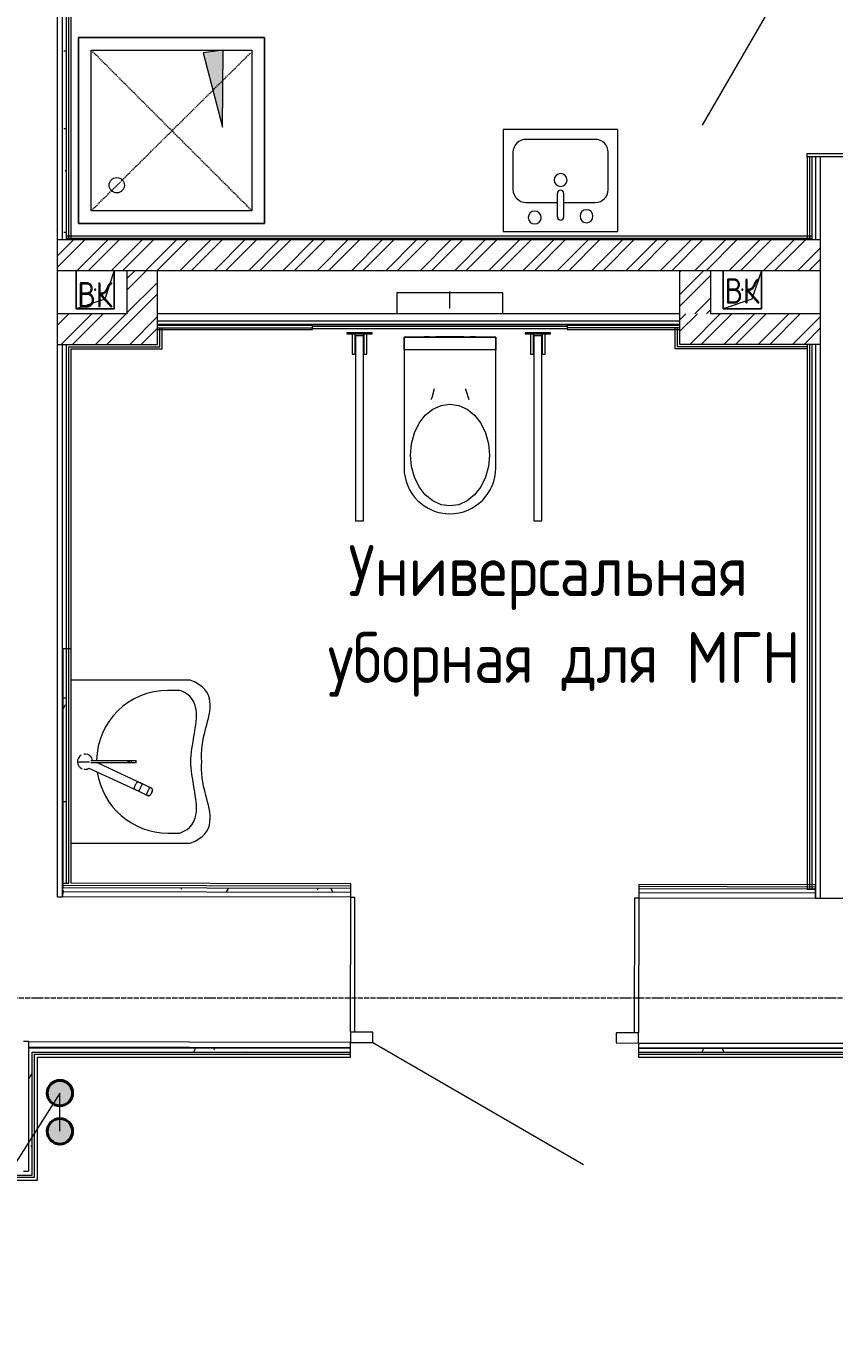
# Model space of a CAD drawing. Header units: millimetres. Extents: x -3929 to 624051, y 52832 to 514950.
# Drawn here: x 183577 to 186749, y 168064 to 173150 of the extents above; entities that cross this region are included whole.
import ezdxf
from ezdxf import colors
from ezdxf.entities.mleader import LeaderData, LeaderLine
from ezdxf.math import Vec2, Vec3

# ---------------------------------------------------------------- set-up
doc = ezdxf.new("R2010")
doc.units = ezdxf.units.MM
for name, pattern in [('ADSK_Линия сетки', [25, 20, -2.5, 0, -2.5]), ('ADSK_Штриховая_ш2 п1', [3, 2, -1]), ('Hidden', [7.14375, 4.7625, -2.38125])]:
    doc.linetypes.add(name, pattern=pattern)
for name, color, linetype, lineweight in [('Аннотация', 7, 'Continuous', 18), ('Двери', 7, 'Continuous', 9), ('Марки помещений', 7, 'Continuous', 20), ('Обобщенные модели', 7, 'Continuous', 18), ('ОВ-ТЕКСТ', 7, 'Continuous', 25), ('Оси', 253, 'Continuous', 9), ('Перекрытие', 7, 'Continuous', 18), ('Сантехника', 7, 'Continuous', 18), ('Стены внутренние', 7, 'Continuous', 18), ('Стены несущие', 7, 'Continuous', 30), ('Стены отделка', 7, 'Continuous', 30), ('Стены перегородки', 7, 'Continuous', 30), ('Стены штриховка', 7, 'Continuous', 9)]:
    doc.layers.add(name, color=color, linetype=linetype, lineweight=lineweight)
doc.layers.add('стояки', color=7, linetype='Continuous')
doc.layers.add('т11.1', color=1, linetype='Continuous', true_color=0xff0000)
doc.layers.add('т21.1', color=5, linetype='Continuous', true_color=0x0000ff)
doc.styles.add('GOST Common_2', font='GOST_Common.ttf', dxfattribs={"width": 0.9, "height": 250})
doc.styles.add('GOST Common_5', font='GOST_Common.ttf', dxfattribs={"width": 0.9, "height": 200})
doc.styles.add('СТИЛЬ', font='simplex.shx', dxfattribs={"width": 0.65})

# ---------------------------------------------------------------- blocks, each defined once
blk = doc.blocks.new('1 этаж')
at = {"layer": 'Аннотация', "lineweight": 5}
blk.add_hatch(color=253, dxfattribs=at).paths.add_polyline_path([(375087.6, -237464), (375089.6, -237161.4), (375011.2, -237171.2)])
at = {"layer": 'Аннотация', "color": 253, "lineweight": 5}
for p, q in [((375089.6, -237161.4), (375011.2, -237171.2)), ((375011.2, -237171.2), (375087.6, -237464)), ((375087.6, -237464), (375089.6, -237161.4))]:
    blk.add_line(p, q, dxfattribs=at)
at = {"layer": 'Двери', "color": 253, "lineweight": 5}
for p, q in [((377434.8, -236650.4), (376969.8, -237455.9)), ((375589.7, -241017.2), (375589.6, -241057.2)), ((375676.7, -241017.4), (375589.7, -241017.2)), ((375676.6, -241057.4), (375676.7, -241017.4)), ((376632.7, -241019.3), (376632.6, -241059.3)), ((376719.7, -241019.5), (376632.7, -241019.3)), ((376719.6, -241059.5), (376719.7, -241019.5)), ((375589.6, -241057.2), (375676.6, -241057.4)), ((375676.6, -241057.4), (376503.6, -241537.1)), ((376632.6, -241059.3), (376719.6, -241059.5))]:
    blk.add_line(p, q, dxfattribs=at)
at = {"layer": 'Обобщенные модели', "color": 253, "lineweight": 5}
for p, q in [((374512.3, -238176.4), (374512.3, -238026.4)), ((374512.3, -238026.4), (374512.3, -238176.4)), ((374662.3, -238026.4), (374624.8, -238138.9)), ((374662.3, -238026.4), (374662.3, -238176.4)), ((374662.3, -238176.4), (374662.3, -238026.4)), ((377052.3, -238176.4), (377052.3, -238026.4)), ((377052.3, -238026.4), (377052.3, -238176.4)), ((377202.3, -238026.4), (377164.8, -238138.9)), ((377202.3, -238026.4), (377202.3, -238176.4)), ((377202.3, -238176.4), (377202.3, -238026.4)), ((374624.8, -238138.9), (374512.3, -238176.4)), ((377164.8, -238138.9), (377052.3, -238176.4)), ((374662.3, -238176.4), (374512.3, -238176.4)), ((374512.3, -238176.4), (374662.3, -238176.4)), ((377202.3, -238176.4), (377052.3, -238176.4)), ((377052.3, -238176.4), (377202.3, -238176.4)), ((375674.8, -238271.4), (375574.8, -238271.4)), ((375574.8, -238271.4), (375574.8, -238274.4)), ((375574.8, -238274.4), (375674.8, -238274.4)), ((375596.6, -238274.4), (375607.8, -238274.4)), ((375596.6, -238274.4), (375596.6, -238354.4)), ((375607.8, -238354.4), (375607.8, -238274.4)), ((375608.3, -238280.4), (375608.3, -238275.7)), ((375608.8, -238280.9), (375608.3, -238280.4)), ((375608.8, -238280.9), (375640.8, -238280.9)), ((375608.8, -238280.9), (375608.8, -239009.4)), ((375640.8, -238280.9), (375641.4, -238280.4)), ((375640.8, -239009.4), (375640.8, -238280.9)), ((375641.4, -238280.4), (375641.4, -238275.7)), ((375641.8, -238274.4), (375653, -238274.4)), ((375641.8, -238274.4), (375641.8, -238354.4)), ((375653, -238354.4), (375653, -238274.4)), ((375674.8, -238274.4), (375674.8, -238271.4)), ((376374.8, -238271.4), (376274.8, -238271.4)), ((376274.8, -238271.4), (376274.8, -238274.4)), ((376274.8, -238274.4), (376374.8, -238274.4)), ((376296.6, -238274.4), (376307.8, -238274.4)), ((376296.6, -238274.4), (376296.6, -238354.4)), ((376307.8, -238354.4), (376307.8, -238274.4)), ((376308.3, -238280.4), (376308.3, -238275.7)), ((376308.8, -238280.9), (376308.3, -238280.4)), ((376308.8, -238280.9), (376340.8, -238280.9)), ((376308.8, -238280.9), (376308.8, -239009.4)), ((376340.8, -238280.9), (376341.4, -238280.4)), ((376340.8, -239009.4), (376340.8, -238280.9)), ((376341.4, -238280.4), (376341.4, -238275.7)), ((376341.8, -238274.4), (376353, -238274.4)), ((376341.8, -238274.4), (376341.8, -238354.4)), ((376353, -238354.4), (376353, -238274.4)), ((376374.8, -238274.4), (376374.8, -238271.4)), ((375596.6, -238354.4), (375607.8, -238354.4)), ((375641.8, -238354.4), (375653, -238354.4)), ((376296.6, -238354.4), (376307.8, -238354.4)), ((376341.8, -238354.4), (376353, -238354.4)), ((375608.8, -239009.4), (375640.8, -239009.4)), ((376308.8, -239009.4), (376340.8, -239009.4))]:
    blk.add_line(p, q, dxfattribs=at)
for centre, radius, start, end in [((374587.3, -238101.4), 2.5, 0, 180), ((374587.3, -238101.4), 2.5, 120, 180), ((374587.3, -238101.4), 2.5, 180, 0), ((374587.3, -238101.4), 2.5, 240, 345), ((374587.3, -238101.4), 2.5, 15, 90), ((377127.3, -238101.4), 2.5, 0, 180), ((377127.3, -238101.4), 2.5, 120, 180), ((377127.3, -238101.4), 2.5, 180, 0), ((377127.3, -238101.4), 2.5, 240, 345), ((377127.3, -238101.4), 2.5, 15, 90), ((375609.5, -238275.7), 1.24, 90, 180), ((375640.1, -238275.7), 1.24, 0, 90), ((376309.5, -238275.7), 1.24, 90, 180), ((376340.1, -238275.7), 1.24, 0, 90)]:
    blk.add_arc(centre, radius, start, end, dxfattribs=at)
at = {"layer": 'Оси', "color": 253, "linetype": 'ADSK_Линия сетки', "lineweight": 5}
blk.add_line((353580.1, -240881.6), (419809.8, -240881.6), dxfattribs=at)
at = {"layer": 'Перекрытие', "color": 253, "lineweight": 5}
for p, q in [((377381.8, -237580.4), (377381.8, -237566.4)), ((377381.8, -237566.4), (377574.8, -237566.4)), ((375590.8, -240487.2), (375605.8, -240487.2)), ((375605.8, -240487.2), (375604.7, -241017.2)), ((376704.7, -241019.5), (376705.8, -240489.5)), ((376705.8, -240489.5), (376720.8, -240489.5))]:
    blk.add_line(p, q, dxfattribs=at)
at = {"layer": 'Сантехника', "color": 253, "lineweight": 5}
for p, q in [((375252.3, -237111.4), (374522.3, -237111.4)), ((374522.3, -237111.4), (374522.3, -237841.4)), ((374522.3, -237111.4), (375252.3, -237111.4)), ((374522.3, -237841.4), (374522.3, -237111.4)), ((375252.3, -237841.4), (375252.3, -237111.4)), ((375252.3, -237111.4), (375252.3, -237841.4)), ((374572.3, -237161.4), (375202.3, -237161.4)), ((374572.3, -237791.4), (374572.3, -237161.4)), ((375202.3, -237161.4), (375202.3, -237791.4)), ((376639.2, -237473.2), (376189.2, -237473.2)), ((376189.2, -237473.2), (376189.2, -237873.2)), ((376639.2, -237473.2), (376189.2, -237473.2)), ((376189.2, -237473.2), (376189.2, -237873.2)), ((376639.2, -237873.2), (376639.2, -237473.2)), ((376639.2, -237873.2), (376639.2, -237473.2)), ((376550.3, -237511.3), (376278.1, -237511.3)), ((376227.3, -237562.1), (376227.3, -237708.1)), ((376601.1, -237708.1), (376601.1, -237562.1)), ((376401.5, -237816.1), (376401.5, -237724)), ((376426.9, -237816.1), (376426.9, -237724)), ((375202.3, -237791.4), (374572.3, -237791.4)), ((376278.1, -237758.9), (376401.5, -237758.9)), ((376426.9, -237758.9), (376550.3, -237758.9)), ((374522.3, -237841.4), (375252.3, -237841.4)), ((375252.3, -237841.4), (374522.3, -237841.4)), ((376189.2, -237873.2), (376639.2, -237873.2)), ((376189.2, -237873.2), (376639.2, -237873.2)), ((375771.8, -238114.3), (375771.8, -238196.4)), ((376187.8, -238114.3), (375771.8, -238114.3)), ((375979.8, -238176), (375979.8, -238108)), ((376187.8, -238196.4), (376187.8, -238114.3)), ((375652.3, -238239.3), (375652.3, -238236.4)), ((375724.8, -238236.4), (375724.8, -238239.3)), ((376234.8, -238239.3), (376234.8, -238236.4)), ((376307.3, -238236.4), (376307.3, -238239.3)), ((375799.8, -238288.3), (375799.8, -238801.4)), ((376159.8, -238288.3), (375799.8, -238288.3)), ((375799.8, -238288.3), (376159.8, -238288.3)), ((375799.8, -238338.3), (375799.8, -238288.3)), ((375879.8, -238287.3), (375879.8, -238288.3)), ((375899.8, -238287.3), (375879.8, -238287.3)), ((375899.8, -238287.3), (375879.8, -238287.3)), ((375899.8, -238288.3), (375899.8, -238287.3)), ((375924.8, -238287.3), (375924.8, -238288.3)), ((376034.8, -238287.3), (375924.8, -238287.3)), ((375926.7, -238287.3), (375924.8, -238287.3)), ((376034.8, -238287.3), (376033, -238287.3)), ((376034.8, -238288.3), (376034.8, -238287.3)), ((376059.8, -238287.3), (376059.8, -238288.3)), ((376079.8, -238287.3), (376059.8, -238287.3)), ((376079.8, -238287.3), (376059.8, -238287.3)), ((376079.8, -238288.3), (376079.8, -238287.3)), ((376159.8, -238801.4), (376159.8, -238288.3)), ((376159.8, -238288.3), (376159.8, -238338.3)), ((376159.8, -238338.3), (375799.8, -238338.3)), ((375918.1, -238490.5), (375908.2, -238525.9)), ((376042.1, -238493.2), (376041.6, -238490.5)), ((376054.8, -238534.6), (376042.1, -238493.2)), ((375908.2, -238525.9), (375904.8, -238534.6)), ((375912.6, -238570.6), (375945.3, -238555.8)), ((375945.3, -238555.8), (375979.8, -238550.8)), ((375979.8, -238550.8), (376014.3, -238555.8)), ((376014.3, -238555.8), (376047.1, -238570.6)), ((375858.6, -238626.1), (375883.2, -238594.4)), ((375883.2, -238594.4), (375912.6, -238570.6)), ((376047.1, -238570.6), (376076.5, -238594.4)), ((376076.5, -238594.4), (376101, -238626.1)), ((375828.7, -238706.3), (375840.2, -238664)), ((375840.2, -238664), (375858.6, -238626.1)), ((376101, -238626.1), (376119.5, -238664)), ((376119.5, -238664), (376130.9, -238706.3)), ((375824.8, -238750.8), (375828.7, -238706.3)), ((376130.9, -238706.3), (376134.8, -238750.8)), ((375828.7, -238795.3), (375824.8, -238750.8)), ((376134.8, -238750.8), (376130.9, -238795.3)), ((375840.2, -238837.6), (375828.7, -238795.3)), ((376130.9, -238795.3), (376119.5, -238837.6)), ((375858.6, -238875.5), (375840.2, -238837.6)), ((376119.5, -238837.6), (376101, -238875.5)), ((375883.2, -238907.2), (375858.6, -238875.5)), ((375912.6, -238931), (375883.2, -238907.2)), ((376076.5, -238907.2), (376047.1, -238931)), ((376101, -238875.5), (376076.5, -238907.2)), ((375945.3, -238945.8), (375912.6, -238931)), ((375979.8, -238950.8), (375945.3, -238945.8)), ((376014.3, -238945.8), (375979.8, -238950.8)), ((376047.1, -238931), (376014.3, -238945.8)), ((374960.8, -239634.9), (374492.9, -239634.9)), ((374917.8, -239674.9), (374872.8, -239674.9)), ((374517.8, -239954.9), (374565.7, -239954.9)), ((374563.1, -239979.8), (374741.6, -240063.1)), ((374715.7, -239959.9), (374569.8, -239959.9)), ((374570, -239949.9), (374715.7, -239949.9)), ((374755.2, -240033.9), (374596.6, -239959.9)), ((374715.7, -239949.9), (374721.6, -239949.9)), ((374715.7, -239949.9), (374715.7, -239959.9)), ((374721.6, -239959.9), (374715.7, -239959.9)), ((374721.6, -239949.9), (374729.6, -239949.9)), ((374721.6, -239959.9), (374721.6, -239949.9)), ((374729.6, -239959.9), (374721.6, -239959.9)), ((374729.6, -239949.9), (374747.7, -239949.9)), ((374729.6, -239959.9), (374729.6, -239949.9)), ((374747.7, -239959.9), (374729.6, -239959.9)), ((374747.7, -239959.9), (374747.7, -239949.9)), ((374755.2, -240033.9), (374763.7, -240037.9)), ((374763.7, -240037.9), (374755.2, -240033.9)), ((374763.7, -240037.9), (374772.7, -240042.1)), ((374772.7, -240042.1), (374763.7, -240037.9)), ((374750.2, -240067), (374741.6, -240063.1)), ((374741.6, -240063.1), (374750.2, -240067)), ((374759.1, -240071.2), (374750.2, -240067)), ((374750.2, -240067), (374759.1, -240071.2)), ((374759.1, -240071.2), (374788.1, -240084.7)), ((374801.7, -240055.6), (374772.7, -240042.1)), ((374793, -240087), (374788.1, -240084.7)), ((374788.1, -240084.7), (374793, -240087)), ((374795.4, -240088.1), (374793, -240087)), ((374793, -240087), (374795.4, -240088.1)), ((374794.2, -240087.2), (374793.2, -240085.9)), ((374795.4, -240088.1), (374794.2, -240087.2)), ((374796.8, -240088.5), (374795.4, -240088.1)), ((374798.4, -240088.3), (374796.8, -240088.5)), ((374800.2, -240087.7), (374798.4, -240088.3)), ((374802, -240086.6), (374800.2, -240087.7)), ((374801.7, -240055.6), (374806.5, -240057.9)), ((374806.5, -240057.9), (374801.7, -240055.6)), ((374803.8, -240085), (374802, -240086.6)), ((374805.6, -240083), (374803.8, -240085)), ((374807.2, -240080.8), (374805.6, -240083)), ((374806.5, -240057.9), (374808.9, -240059)), ((374808.9, -240059), (374806.5, -240057.9)), ((374808.7, -240078.2), (374807.2, -240080.8)), ((374807.5, -240058.6), (374808.9, -240059)), ((374810, -240075.5), (374808.7, -240078.2)), ((374808.9, -240059), (374810.2, -240059.8)), ((374811, -240072.8), (374810, -240075.5)), ((374810.2, -240059.8), (374811.1, -240061.2)), ((374811.6, -240070.1), (374811, -240072.8)), ((374812, -240067.4), (374811.6, -240070.1)), ((374811.7, -240062.9), (374812, -240065)), ((374812, -240065), (374812, -240067.4)), ((374872.8, -240234.9), (374917.8, -240234.9)), ((374492.9, -240274.9), (374960.8, -240274.9))]:
    blk.add_line(p, q, dxfattribs=at)
at = {"layer": 'Сантехника', "color": 253, "linetype": 'Hidden', "lineweight": 5}
for p, q in [((375202.3, -237791.4), (374572.3, -237161.4)), ((374572.3, -237791.4), (375197, -237172.2))]:
    blk.add_line(p, q, dxfattribs=at)
at = {"layer": 'Сантехника', "color": 253, "lineweight": 5}
blk.add_circle((374672.3, -237691.4), 30, dxfattribs=at)
for centre, radius, start, end in [((376278.1, -237562.1), 50.8, 90, 180), ((376550.3, -237562.1), 50.8, 0, 90), ((376414.2, -237670.9), 25.4, 0, 180), ((376414.2, -237670.9), 25.4, 180, 0), ((376278.1, -237708.1), 50.8, 180, 270), ((376414.2, -237724), 12.7, 0, 180), ((376550.3, -237708.1), 50.8, 270, 0), ((376312.6, -237818.2), 25.4, 0, 180), ((376515.8, -237813), 25.4, 0, 180), ((376312.6, -237818.2), 25.4, 180, 0), ((376414.2, -237816.1), 12.7, 180, 0), ((376515.8, -237813), 25.4, 180, 0), ((375979.8, -238801.4), 180, 180, 0), ((374872.8, -239954.9), 280, 90, 178.975), ((374547.8, -239954.9), 30, 120, 246.7227), ((374547.8, -239954.9), 30, 90, 98.8637), ((374547.8, -239954.9), 30, 9.6593, 90), ((374547.8, -239954.9), 30, 261.9056, 270), ((374547.8, -239954.9), 30, 270, 302.9544), ((374872.8, -239954.9), 280, 188.3259, 270)]:
    blk.add_arc(centre, radius, start, end, dxfattribs=at)
for points, knots in [([(374962.8, -239954.9), (374962.8, -239893.2), (375016.2, -239725.7), (374943.6, -239682.1), (374917.8, -239674.9)], [0, 0, 0, 0, 0.3523534, 0.6664917, 0.6664917, 0.6664917, 0.6664917]), ([(375005.8, -239954.9), (375001.7, -239913.7), (375016.4, -239823.9), (375067.6, -239673.8), (374960.8, -239634.9)], [-0.715552, -0.715552, -0.715552, -0.715552, -0.3972744, 0, 0, 0, 0]), ([(374917.8, -240234.9), (374943.6, -240227.8), (375016.2, -240184.2), (374962.8, -240016.7), (374962.8, -239954.9)], [0, 0, 0, 0, 0.3141383, 0.6664917, 0.6664917, 0.6664917, 0.6664917]), ([(374960.8, -240274.9), (375067.6, -240236.1), (375016.4, -240086), (375001.7, -239996.2), (375005.8, -239954.9)], [-0.715552, -0.715552, -0.715552, -0.715552, -0.3182776, 0, 0, 0, 0]), ([(374741.6, -240063.1), (374741.4, -240062.9), (374741.1, -240062.5), (374740.9, -240061.5), (374740.9, -240060.2), (374741.1, -240058.9), (374741.4, -240057.5), (374741.9, -240055.5), (374742.9, -240052.6), (374744.3, -240049), (374746.2, -240045), (374748.2, -240041.2), (374750.1, -240038.3), (374751.7, -240036.2), (374752.9, -240034.9), (374754.2, -240033.9), (374754.9, -240033.8), (374755.2, -240033.9)], [-1, -1, -1, -1, -0.958333, -0.916667, -0.875, -0.833333, -0.791667, -0.75, -0.666667, -0.555556, -0.444444, -0.333333, -0.222222, -0.166667, -0.111111, -0.055556, 0, 0, 0, 0]), ([(374759.1, -240071.2), (374759.1, -240071.2), (374759.2, -240070.8), (374759.8, -240069.5), (374760.5, -240068), (374761.3, -240066.2), (374762.2, -240064.3), (374763.4, -240061.7), (374764.8, -240058.6), (374766.7, -240054.6), (374768.4, -240051), (374769.6, -240048.4), (374770.5, -240046.5), (374771.1, -240045.3), (374771.7, -240044.1), (374772.2, -240043), (374772.6, -240042.3), (374772.7, -240042.1), (374772.7, -240042.1)], [0, 0, 0, 0, 0.055556, 0.111111, 0.166667, 0.222222, 0.277778, 0.333333, 0.444444, 0.555556, 0.666667, 0.75, 0.791667, 0.833333, 0.875, 0.916667, 0.958333, 1, 1, 1, 1]), ([(374788.1, -240084.7), (374788.1, -240084.7), (374788.4, -240084.4), (374789, -240083.1), (374789.7, -240081.6), (374790.6, -240079.9), (374791.5, -240078), (374792.7, -240075.4), (374794.2, -240072.3), (374796, -240068.3), (374797.8, -240064.4), (374799.3, -240061.2), (374800.3, -240058.9), (374801, -240057.3), (374801.6, -240056), (374801.7, -240055.6), (374801.7, -240055.6)], [-1, -1, -1, -1, -0.944444, -0.888889, -0.833333, -0.777778, -0.722222, -0.666667, -0.555556, -0.444444, -0.333333, -0.222222, -0.166667, -0.111111, -0.055556, 0, 0, 0, 0]), ([(374793, -240085.3), (374793, -240085.5), (374793.2, -240086), (374793.9, -240087.1), (374794.7, -240087.8), (374795.4, -240088.1)], [0.902576, 0.902576, 0.902576, 0.902576, 0.91666667, 0.94444444, 1, 1, 1, 1]), ([(374795.4, -240088.1), (374796, -240088.4), (374797.4, -240088.6), (374799.6, -240088.1), (374801.4, -240087), (374803.1, -240085.7), (374804.7, -240084.2), (374806.1, -240082.5), (374807.3, -240080.7), (374808.8, -240078.2), (374810.3, -240074.9), (374811.6, -240070.8), (374812.1, -240067.2), (374812, -240064.3), (374811.6, -240062.2), (374810.7, -240060.2), (374809.6, -240059.3), (374808.9, -240059)], [0, 0, 0, 0, 0.055556, 0.111111, 0.166667, 0.222222, 0.277778, 0.333333, 0.388889, 0.444444, 0.555556, 0.666667, 0.777778, 0.833333, 0.888889, 0.944444, 1, 1, 1, 1])]:
    blk.add_open_spline(points, degree=3, knots=knots, dxfattribs=at)
blk.add_open_spline([(374808.9, -240059), (374808.5, -240058.8), (374808, -240058.7), (374807.5, -240058.6)], degree=3, dxfattribs=at)
at = {"layer": 'Стены внутренние', "color": 253, "linetype": 'Continuous', "lineweight": 5}
for p, q in [((374464.4, -237164.2), (374474.8, -237164.2)), ((374464.4, -237469), (374474.8, -237469)), ((374474.8, -237639.3), (374470.5, -237631.8)), ((374464.4, -237875.4), (374474.8, -237875.4)), ((374469.8, -239732.2), (374459.9, -239749.3)), ((374464.4, -239704.2), (374474.8, -239704.2)), ((374464.4, -240110.6), (374474.9, -240110.6)), ((374463.7, -240464.9), (374459.9, -240458.2)), ((374928.1, -240456.5), (374924.9, -240450.9)), ((375109.3, -240453.4), (375101.8, -240466.2)), ((375462, -240451.9), (375458.1, -240458.8)), ((375520.5, -240466.5), (375512.2, -240452)), ((374980.4, -241082.9), (374973.5, -241094.9)), ((375057, -241086), (375053.4, -241079.9)), ((375179.4, -241094.9), (375179, -241094.2)), ((376741.9, -241079.9), (376740.7, -241082)), ((376976.3, -241080.3), (376967.9, -241094.9)), ((377056.5, -241094.9), (377048.1, -241080.5)), ((374337.3, -241180.9), (374325.6, -241201.2)), ((374340.6, -241470.8), (374336.3, -241463.4))]:
    blk.add_line(p, q, dxfattribs=at)
at = {"layer": 'Стены несущие', "color": 253, "lineweight": 5}
for p, q in [((374439.8, -240484.9), (374439.8, -233724.1)), ((374712.3, -238026.4), (374712.3, -238196.4)), ((374832.3, -238316.4), (374832.3, -238026.4)), ((376882.3, -238316.4), (376882.3, -238026.4)), ((377002.3, -238026.4), (377002.3, -238196.4)), ((374712.3, -238196.4), (374439.8, -238196.4)), ((377434.8, -238196.4), (377002.3, -238196.4)), ((374439.8, -238316.4), (374832.3, -238316.4)), ((377434.8, -238316.4), (376882.3, -238316.4)), ((375590.8, -240487.2), (374439.8, -240484.9)), ((375589.7, -241017.2), (375590.8, -240487.2)), ((376720.8, -240489.5), (376719.7, -241019.5)), ((376720.8, -240489.5), (378005.8, -240492.1)), ((374305.6, -241052.8), (374325.6, -241052.8)), ((375589.6, -241057.2), (375589.6, -241057.2)), ((376719.6, -241059.5), (378004.6, -241062.1)), ((378004.6, -241062.1), (376719.6, -241059.5))]:
    blk.add_line(p, q, dxfattribs=at)
at = {"layer": 'Стены отделка', "color": 253, "lineweight": 5}
for p, q in [((374459.8, -237906.4), (374459.8, -236416.7)), ((374492.8, -237906.4), (374492.8, -236433)), ((377434.8, -237580.4), (377381.8, -237580.4)), ((377381.8, -237580.4), (377381.8, -237906.4)), ((377398.3, -237891.4), (374476.3, -237891.4)), ((377434.8, -237906.4), (374439.8, -237906.4)), ((374439.8, -238026.4), (377434.8, -238026.4)), ((376882.3, -238196.4), (374832.3, -238196.4)), ((374832.3, -238236.4), (376882.3, -238236.4)), ((375439.8, -238242.3), (374832.3, -238242.3)), ((374832.3, -238257.3), (375439.8, -238257.3)), ((374850.3, -238334.4), (374850.3, -238251.3)), ((376439.8, -238239.3), (375439.8, -238239.3)), ((375439.8, -238257.3), (375439.8, -238239.3)), ((375439.8, -238254.3), (376439.8, -238254.3)), ((376439.8, -238239.3), (376439.8, -238257.3)), ((376882.3, -238242.3), (376439.8, -238242.3)), ((376439.8, -238257.3), (376882.3, -238257.3)), ((376864.3, -238334.4), (376864.3, -238251.3)), ((374459.8, -240484.9), (374459.8, -238316.4)), ((374492.8, -239512), (374492.8, -238334.4)), ((374492.8, -238334.4), (374850.3, -238334.4)), ((377381.8, -238334.4), (376864.3, -238334.4)), ((377381.8, -238316.4), (377381.8, -240455.9)), ((377414.8, -238316.4), (377414.8, -240491)), ((374492.9, -239512), (374459.8, -239512)), ((374459.9, -239512), (374459.9, -240431.9)), ((374492.9, -240432), (374492.9, -239512)), ((374459.9, -240431.9), (374459.8, -240464.9)), ((375590.9, -240434.2), (374492.9, -240432)), ((375590.8, -240467.2), (375590.9, -240434.2)), ((376720.9, -240436.5), (376720.8, -240469.5)), ((377414.9, -240437.9), (376720.9, -240436.5)), ((377414.8, -240470.9), (377414.9, -240437.9)), ((374439.8, -240484.9), (374459.8, -240484.9)), ((374459.9, -240464.9), (374459.8, -240484.9)), ((375590.8, -240487.2), (375590.8, -240467.2)), ((376720.8, -240469.5), (376720.8, -240489.5)), ((377381.8, -240455.9), (377414.8, -240455.9)), ((377414.8, -240490.9), (377414.9, -240470.9)), ((377414.8, -240491), (377434.8, -240491)), ((374325.6, -241054.7), (374325.5, -241074.7)), ((374325.6, -241052.8), (374325.6, -241562.8)), ((375589.6, -241057.2), (374325.6, -241054.7)), ((374325.5, -241074.7), (375589.6, -241077.2)), ((375589.6, -241079.9), (374325.6, -241079.9)), ((375589.5, -241114.9), (375589.6, -241079.9)), ((375589.6, -241077.2), (375589.6, -241057.2)), ((376719.6, -241079.9), (376719.5, -241114.9)), ((376719.6, -241059.5), (376719.6, -241079.5)), ((376719.6, -241079.5), (377805.1, -241081.7)), ((377803.1, -241079.9), (376719.6, -241079.9)), ((374360.6, -241597.8), (374360.6, -241114.9)), ((374360.6, -241114.9), (375589.5, -241114.9)), ((376719.5, -241114.9), (377803.1, -241114.9)), ((374305.6, -241562.8), (374325.6, -241562.8)), ((373788, -241597.8), (374360.6, -241597.8))]:
    blk.add_line(p, q, dxfattribs=at)
at = {"layer": 'Стены перегородки', "color": 253, "lineweight": 5}
for p, q in [((377554.8, -237580.4), (377434.8, -237580.4)), ((377434.8, -240491), (377434.8, -237580.4)), ((377434.8, -240491), (377554.8, -240491))]:
    blk.add_line(p, q, dxfattribs=at)
at = {"layer": 'Стены штриховка', "color": 253, "lineweight": 5}
for p, q in [((374474.8, -237906.4), (374474.8, -236433)), ((374483.8, -237906.4), (374483.8, -236433)), ((377390.8, -237580.4), (377390.8, -237906.4)), ((377399.8, -237580.4), (377399.8, -237906.4)), ((377414.8, -237580.4), (377414.8, -237906.4)), ((377398.3, -237900.4), (374476.3, -237900.4)), ((374832.3, -238223.4), (376882.3, -238223.4)), ((374832.3, -238251.3), (375439.8, -238251.3)), ((374841.3, -238325.4), (374841.3, -238251.3)), ((375439.8, -238245.3), (376439.8, -238245.3)), ((376882.3, -238251.3), (376439.8, -238251.3)), ((376873.3, -238325.4), (376873.3, -238251.3)), ((374474.8, -239512), (374474.8, -238316.4)), ((374483.8, -239512), (374483.8, -238325.4)), ((374483.8, -238325.4), (374841.3, -238325.4)), ((377381.8, -238325.4), (376873.3, -238325.4)), ((377390.8, -238316.4), (377390.8, -240455.9)), ((377399.8, -238316.4), (377399.8, -240455.9)), ((374474.9, -240431.9), (374474.9, -239512)), ((374483.9, -240432), (374483.9, -239512)), ((374459.9, -240431.9), (374483.9, -240432)), ((375590.9, -240443.2), (374459.9, -240440.9)), ((377414.9, -240446.9), (376720.9, -240445.5)), ((374459.8, -240464.9), (375590.8, -240467.2)), ((375590.9, -240452.2), (374459.9, -240449.9)), ((377414.9, -240470.9), (376720.8, -240469.5)), ((377414.9, -240455.9), (376720.9, -240454.5)), ((374340.6, -241577.8), (374340.6, -241094.9)), ((374340.6, -241094.9), (375589.5, -241094.9)), ((374349.6, -241586.8), (374349.6, -241103.9)), ((374349.6, -241103.9), (375589.5, -241103.9)), ((376719.5, -241103.9), (377803.1, -241103.9)), ((376719.6, -241094.9), (377803.1, -241094.9)), ((373788, -241577.8), (374340.6, -241577.8)), ((373788, -241586.8), (374349.6, -241586.8))]:
    blk.add_line(p, q, dxfattribs=at)
at = {"layer": 'Стены штриховка', "color": 253, "linetype": 'Continuous', "lineweight": 5}
for p, q in [((374439.8, -237968.5), (374501.9, -237906.4)), ((374439.8, -238013.4), (374546.8, -237906.4)), ((374516.6, -238026.4), (374636.6, -237906.4)), ((374561.5, -238026.4), (374681.5, -237906.4)), ((374651.3, -238026.4), (374771.3, -237906.4)), ((374696.2, -238026.4), (374816.2, -237906.4)), ((374786, -238026.4), (374906, -237906.4)), ((374830.9, -238026.4), (374950.9, -237906.4)), ((374920.7, -238026.4), (375040.7, -237906.4)), ((374965.6, -238026.4), (375085.6, -237906.4)), ((375055.4, -238026.4), (375175.4, -237906.4)), ((375100.3, -238026.4), (375220.3, -237906.4)), ((375190.1, -238026.4), (375310.1, -237906.4)), ((375235, -238026.4), (375355, -237906.4)), ((375324.8, -238026.4), (375444.8, -237906.4)), ((375369.7, -238026.4), (375489.7, -237906.4)), ((375459.5, -238026.4), (375579.5, -237906.4)), ((375504.4, -238026.4), (375624.4, -237906.4)), ((375594.2, -238026.4), (375714.2, -237906.4)), ((375639.1, -238026.4), (375759.1, -237906.4)), ((375728.9, -238026.4), (375848.9, -237906.4)), ((375773.9, -238026.4), (375893.9, -237906.4)), ((375863.7, -238026.4), (375983.7, -237906.4)), ((375908.6, -238026.4), (376028.6, -237906.4)), ((375998.4, -238026.4), (376118.4, -237906.4)), ((376043.3, -238026.4), (376163.3, -237906.4)), ((376133.1, -238026.4), (376253.1, -237906.4)), ((376178, -238026.4), (376298, -237906.4)), ((376267.8, -238026.4), (376387.8, -237906.4)), ((376312.7, -238026.4), (376432.7, -237906.4)), ((376402.5, -238026.4), (376522.5, -237906.4)), ((376447.4, -238026.4), (376567.4, -237906.4)), ((376537.2, -238026.4), (376657.2, -237906.4)), ((376582.1, -238026.4), (376702.1, -237906.4)), ((376671.9, -238026.4), (376791.9, -237906.4)), ((376716.8, -238026.4), (376836.8, -237906.4)), ((376806.6, -238026.4), (376926.6, -237906.4)), ((376851.5, -238026.4), (376971.5, -237906.4)), ((376941.3, -238026.4), (377061.3, -237906.4)), ((376986.2, -238026.4), (377106.2, -237906.4)), ((377076, -238026.4), (377196, -237906.4)), ((377120.9, -238026.4), (377240.9, -237906.4)), ((377210.7, -238026.4), (377330.7, -237906.4)), ((377255.6, -238026.4), (377375.6, -237906.4)), ((377345.4, -238026.4), (377434.8, -237937)), ((377390.3, -238026.4), (377434.8, -237981.9)), ((374712.3, -238058), (374743.9, -238026.4)), ((374712.3, -238102.9), (374788.8, -238026.4)), ((376882.3, -238120.7), (376976.6, -238026.4)), ((376882.3, -238030.9), (376886.8, -238026.4)), ((376882.3, -238165.6), (377002.3, -238045.6)), ((374712.3, -238192.7), (374832.3, -238072.7)), ((374753.5, -238196.4), (374832.3, -238117.6)), ((376941.3, -238196.4), (377002.3, -238135.4)), ((374439.8, -238240.7), (374484.1, -238196.4)), ((374453.9, -238316.4), (374573.9, -238196.4)), ((374498.8, -238316.4), (374618.8, -238196.4)), ((374588.6, -238316.4), (374708.6, -238196.4)), ((374633.5, -238316.4), (374753.5, -238196.4)), ((374723.3, -238316.4), (374832.3, -238207.4)), ((376882.3, -238220.1), (376906, -238196.4)), ((376882.3, -238265), (376950.9, -238196.4)), ((376920.7, -238316.4), (377040.7, -238196.4)), ((376965.6, -238316.4), (377085.6, -238196.4)), ((376986.2, -238196.4), (377002.3, -238180.3)), ((377055.4, -238316.4), (377175.4, -238196.4)), ((377100.3, -238316.4), (377220.3, -238196.4)), ((377190.1, -238316.4), (377310.1, -238196.4)), ((377235, -238316.4), (377355, -238196.4)), ((377324.8, -238316.4), (377434.8, -238206.4)), ((374768.2, -238316.4), (374832.3, -238252.3)), ((377369.7, -238316.4), (377434.8, -238251.3))]:
    blk.add_line(p, q, dxfattribs=at)
at = {"layer": 'Аннотация', "color": 253, "lineweight": 5, "style": 'GOST Common_5', "width": 0.9}
for p in [(374517.6, -238171.5), (377057.6, -238156.5)]:
    blk.add_text('ВК', height=100, dxfattribs=at).set_placement(p)
at = {"layer": 'Марки помещений', "color": 253, "lineweight": 5, "style": 'GOST Common_2', "width": 0.9}
for s, p in [('Универсальная', (375580.7, -239304.7)), ('уборная для МГН', (375501.1, -239645.6))]:
    blk.add_text(s, height=200, dxfattribs=at).set_placement(p)

msp = doc.modelspace()

# ---------------------------------------------------------------- hatches: boundary and pattern name
at = {"layer": 'т11.1', "lineweight": 40}
h = msp.add_hatch(color=256, dxfattribs=at)
h.dxf.hatch_style = 1
h.paths.add_polyline_path([(183659.975, 168959.322, 1), (183759.975, 168959.322, 1)])
at = {"layer": 'т21.1', "linetype": 'ADSK_Штриховая_ш2 п1', "lineweight": 40, "ltscale": 50}
h = msp.add_hatch(color=256, dxfattribs=at)
h.dxf.hatch_style = 1
h.paths.add_polyline_path([(183659.975, 168809.322, 1), (183759.975, 168809.322, 1)])

# ---------------------------------------------------------------- linework, layer by layer
at = {"layer": 'т11.1', "lineweight": 40}
msp.add_circle((183709.975, 168959.322), 50, dxfattribs=at)
at = {"layer": 'т21.1', "lineweight": 40, "ltscale": 50}
msp.add_circle((183709.975, 168809.322), 50, dxfattribs=at)

# ---------------------------------------------------------------- block references
at = {"layer": 'стояки', "color": 5, "lineweight": 40}
msp.add_blockref('1 этаж', (-190738.98, 410215.433), dxfattribs=at)

# ---------------------------------------------------------------- leaders
at = {"layer": 'ОВ-ТЕКСТ', "color": 7}
ml = msp.add_multileader_mtext('Standard', dxfattribs=at)
ml.set_content('\\A1;Ст. 7^J%%C20х2.8 ', color=7, style='СТИЛЬ')
ml.set_leader_properties(color=7, lineweight=18)
ml.build(insert=Vec2(0, 0))
ml.multileader.update_dxf_attribs({"text_left_attachment_type": 6, "text_right_attachment_type": 6, "dogleg_length": 0.36, "arrow_head_size": 0.126})
ctx = ml.context
ctx.base_point, ctx.char_height, ctx.arrow_head_size, ctx.landing_gap_size, ctx.plane_origin = Vec3(181454.624, 166938.661), 270, 0.126, 0.063, Vec3(187213.925, 166526.606)
ctx.left_attachment, ctx.right_attachment, ctx.text_align_type = 6, 6, 1
notes = []
notes.append((ctx, [(1, (1, 1, 0), (182424.43, 166938.661), (-1, 0), 0.252, [(0, [(183709.975, 168809.322), (183709.975, 168959.322)], 0, [])])]))
ctx.mtext.insert, ctx.mtext.width, ctx.mtext.alignment, ctx.mtext.flow_direction = Vec3(181939.401, 167262.661), 1404.14984, 2, 5
for ctx, leaders in notes:
    for number, flags, end, landing, length, lines in leaders:
        leader = LeaderData()
        leader.index, (leader.has_last_leader_line, leader.has_dogleg_vector, leader.attachment_direction) = number, flags
        leader.last_leader_point, leader.dogleg_vector, leader.dogleg_length = Vec3(end), Vec3(landing), length
        for number, points, colour, breaks in lines:
            line = LeaderLine()
            line.index, line.vertices, line.color, line.breaks = number, Vec3.list(points), colors.encode_raw_color(colour), breaks
            leader.lines.append(line)
        ctx.leaders.append(leader)

doc.saveas('drawing.dxf')
